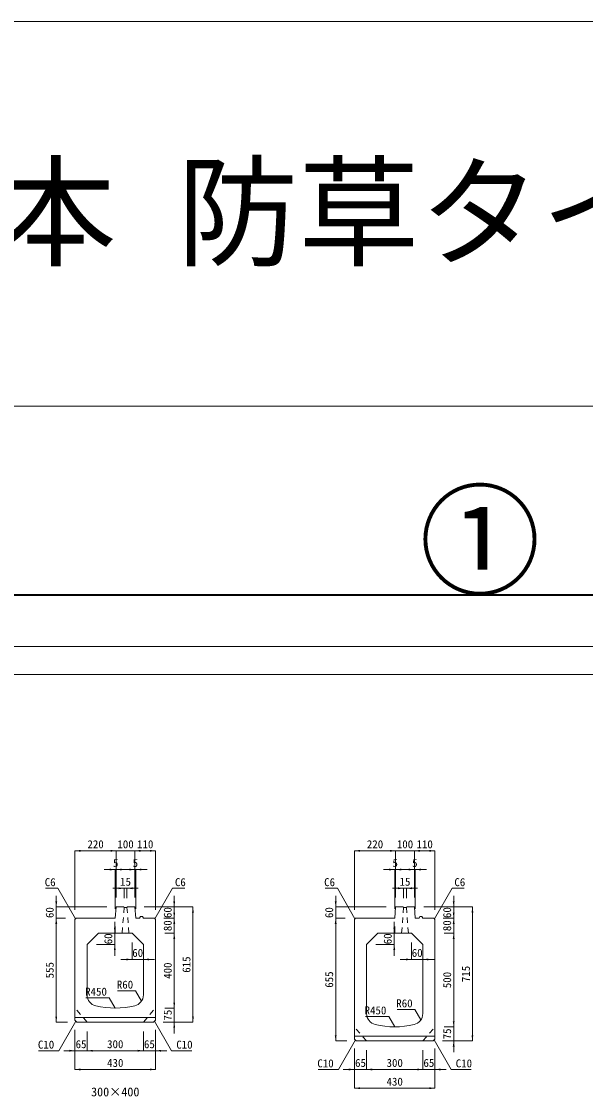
# Model space of a CAD drawing. Units: millimetres at full size, sheet at 1:40. Extents: x -1934 to 44546, y -100881 to -70395.
# Drawn here: x 2058 to 5069, y -76134 to -70395 of the extents above; entities that cross this region are included whole.
import ezdxf
from ezdxf.enums import TextEntityAlignment as Align

# ---------------------------------------------------------------- set-up
doc = ezdxf.new("R2010")
doc.units = ezdxf.units.MM
doc.header["$LTSCALE"] = 40
for name, pattern in [('CHAIN_DOUBLE_DASH', [23.5, 12, -1.5, 3.5, -1.5, 3.5, -1.5]), ('USER1', [1.35, 0.75, -0.6]), ('USER2', [1.35, 0.75, -0.6])]:
    doc.linetypes.add(name, pattern=pattern)
for name, color, linetype, lineweight in [('0_2', 7, 'Continuous', 13), ('図枠', 7, 'Continuous', 5), ('寸法線', 7, 'Continuous', 9), ('引出線', 4, 'Continuous', 9), ('排水孔', 30, 'USER2', 9), ('本体', 2, 'Continuous', 13), ('補助線', 8, 'CHAIN_DOUBLE_DASH', 5)]:
    doc.layers.add(name, color=color, linetype=linetype, lineweight=lineweight)
doc.styles.add('ＭＳ ゴシック', font='')
doc.styles.get('ＭＳ ゴシック').set_extended_font_data('MS Gothic')

# ---------------------------------------------------------------- blocks, each defined once
blk = doc.blocks.new('filled_arrow')
at = {"color": 0, "linetype": 'Continuous', "lineweight": -2}
blk.add_solid([(7.5, 1.25), (0, 0), (7.5, -1.25)], dxfattribs=at)

msp = doc.modelspace()

# ---------------------------------------------------------------- linework, layer by layer
at = {"layer": '0_2', "color": 1}
for p, q in [((-1933.8, -70395.21), (10945.54, -70395.21)), ((-1933.8, -72449.45), (10945.54, -72449.45))]:
    msp.add_line(p, q, dxfattribs=at)
at = {"layer": '図枠', "lineweight": 40}
msp.add_line((-369.13, -73456.16), (9380.87, -73456.16), dxfattribs=at)
at = {"layer": '図枠', "lineweight": 13}
for p, q in [((5.87, -73731.16), (9005.87, -73731.16)), ((5.87, -73881.16), (9005.87, -73881.16))]:
    msp.add_line(p, q, dxfattribs=at)
at = {"layer": '寸法線', "lineweight": 13}
for p, q in [((2343.54, -74822.59), (2563.54, -74822.59)), ((2343.54, -75138.51), (2343.54, -74822.59)), ((2503.54, -74822.59), (2723.54, -74822.59)), ((2563.54, -75072.51), (2563.54, -74822.59)), ((2563.54, -75072.51), (2563.54, -74822.59)), ((2773.54, -74822.59), (2663.54, -74822.59)), ((2663.54, -75072.51), (2663.54, -74822.59)), ((2663.54, -75072.51), (2663.54, -74822.59)), ((2773.54, -75138.51), (2773.54, -74822.59)), ((3835.68, -74822.59), (4055.68, -74822.59)), ((3835.68, -75138.51), (3835.68, -74822.59)), ((3995.68, -74822.59), (4215.68, -74822.59)), ((4055.68, -75072.51), (4055.68, -74822.59)), ((4055.68, -75072.51), (4055.68, -74822.59)), ((4265.68, -74822.59), (4155.68, -74822.59)), ((4155.68, -75072.51), (4155.68, -74822.59)), ((4155.68, -75072.51), (4155.68, -74822.59)), ((4265.68, -75138.51), (4265.68, -74822.59)), ((2498.54, -74922.59), (2623.54, -74922.59)), ((2558.54, -75132.51), (2558.54, -74922.59)), ((2563.54, -75072.51), (2563.54, -74922.59)), ((2603.54, -74922.59), (2728.54, -74922.59)), ((2663.54, -75072.51), (2663.54, -74922.59)), ((2668.54, -75132.51), (2668.54, -74922.59)), ((3990.68, -74922.59), (4115.68, -74922.59)), ((4050.68, -75132.51), (4050.68, -74922.59)), ((4055.68, -75072.51), (4055.68, -74922.59)), ((4095.68, -74922.59), (4220.68, -74922.59)), ((4155.68, -75072.51), (4155.68, -74922.59)), ((4160.68, -75132.51), (4160.68, -74922.59)), ((2243.54, -75242.51), (2243.54, -75062.51)), ((2681.04, -75022.64), (2546.04, -75022.64)), ((2606.04, -75075.51), (2606.04, -75022.64)), ((2621.04, -75075.51), (2621.04, -75022.64)), ((2873.54, -75242.51), (2873.54, -75062.51)), ((3735.68, -75242.51), (3735.68, -75062.51)), ((4173.18, -75022.64), (4038.18, -75022.64)), ((4098.18, -75075.51), (4098.18, -75022.64)), ((4113.18, -75075.51), (4113.18, -75022.64)), ((4365.68, -75242.51), (4365.68, -75062.51)), ((2513.54, -75122.51), (2243.54, -75122.51)), ((2713.54, -75122.51), (2973.54, -75122.51)), ((2713.54, -75122.51), (2873.54, -75122.51)), ((2873.54, -75322.51), (2873.54, -75122.51)), ((2973.54, -75122.51), (2973.54, -75737.51)), ((4005.68, -75122.51), (3735.68, -75122.51)), ((4205.68, -75122.51), (4465.68, -75122.51)), ((4205.68, -75122.51), (4365.68, -75122.51)), ((4365.68, -75322.51), (4365.68, -75122.51)), ((4465.68, -75122.51), (4465.68, -75837.51)), ((2243.54, -75737.51), (2243.54, -75182.51)), ((2293.54, -75182.51), (2243.54, -75182.51)), ((2293.54, -75182.51), (2243.54, -75182.51)), ((2556.26, -75202.51), (2556.26, -75382.51)), ((2817.54, -75182.51), (2873.54, -75182.51)), ((2817.54, -75182.51), (2873.54, -75182.51)), ((3735.68, -75837.51), (3735.68, -75182.51)), ((3785.68, -75182.51), (3735.68, -75182.51)), ((3785.68, -75182.51), (3735.68, -75182.51)), ((4048.4, -75202.51), (4048.4, -75382.51)), ((4309.68, -75182.51), (4365.68, -75182.51)), ((4309.68, -75182.51), (4365.68, -75182.51)), ((2518.54, -75262.51), (2556.26, -75262.51)), ((2823.54, -75262.51), (2873.54, -75262.51)), ((2823.54, -75262.51), (2873.54, -75262.51)), ((2873.54, -75262.51), (2873.54, -75662.51)), ((4010.68, -75262.51), (4048.4, -75262.51)), ((4315.68, -75262.51), (4365.68, -75262.51)), ((4315.68, -75262.51), (4365.68, -75262.51)), ((4365.68, -75262.51), (4365.68, -75762.51)), ((2458.54, -75322.51), (2556.26, -75322.51)), ((2648.54, -75312.51), (2648.54, -75402.51)), ((3950.68, -75322.51), (4048.4, -75322.51)), ((4140.68, -75312.51), (4140.68, -75402.51)), ((2588.54, -75402.51), (2768.54, -75402.51)), ((2708.54, -75372.51), (2708.54, -75402.51)), ((4080.68, -75402.51), (4260.68, -75402.51)), ((4200.68, -75372.51), (4200.68, -75402.51)), ((2873.54, -75602.51), (2873.54, -75797.51)), ((2823.54, -75662.51), (2873.54, -75662.51)), ((2823.54, -75662.51), (2873.54, -75662.51)), ((2303.54, -75737.51), (2243.54, -75737.51)), ((2813.54, -75737.51), (2873.54, -75737.51)), ((2813.54, -75737.51), (2973.54, -75737.51)), ((4365.68, -75702.51), (4365.68, -75897.51)), ((2343.54, -75777.51), (2343.54, -75889.93)), ((2343.54, -75777.51), (2343.54, -75989.93)), ((2408.54, -75787.51), (2408.54, -75889.93)), ((2408.54, -75787.51), (2408.54, -75889.93)), ((2708.54, -75787.51), (2708.54, -75889.93)), ((2708.54, -75787.51), (2708.54, -75889.93)), ((2773.54, -75777.51), (2773.54, -75889.93)), ((2773.54, -75777.51), (2773.54, -75989.93)), ((4315.68, -75762.51), (4365.68, -75762.51)), ((4315.68, -75762.51), (4365.68, -75762.51)), ((3795.68, -75837.51), (3735.68, -75837.51)), ((4305.68, -75837.51), (4365.68, -75837.51)), ((4305.68, -75837.51), (4465.68, -75837.51)), ((2283.54, -75889.93), (2468.54, -75889.93)), ((2408.54, -75889.93), (2708.54, -75889.93)), ((2648.54, -75889.93), (2833.54, -75889.93)), ((3835.68, -75877.51), (3835.68, -75989.93)), ((3835.68, -75877.51), (3835.68, -76089.93)), ((3900.68, -75887.51), (3900.68, -75989.93)), ((3900.68, -75887.51), (3900.68, -75989.93)), ((4200.68, -75887.51), (4200.68, -75989.93)), ((4200.68, -75887.51), (4200.68, -75989.93)), ((4265.68, -75877.51), (4265.68, -75989.93)), ((4265.68, -75877.51), (4265.68, -76089.93)), ((2343.54, -75989.93), (2773.54, -75989.93)), ((3775.68, -75989.93), (3960.68, -75989.93)), ((3900.68, -75989.93), (4200.68, -75989.93)), ((4140.68, -75989.93), (4325.68, -75989.93)), ((3835.68, -76089.93), (4265.68, -76089.93))]:
    msp.add_line(p, q, dxfattribs=at)
at = {"layer": '引出線'}
for points in [[(2346.54, -75185.51), (2252.51, -75022.64), (2187.01, -75022.64)], [(2770.54, -75185.51), (2864.58, -75022.64), (2930.07, -75022.64)], [(3838.68, -75185.51), (3744.65, -75022.64), (3679.15, -75022.64)], [(4262.68, -75185.51), (4356.72, -75022.64), (4422.21, -75022.64)], [(2698.67, -75624.97), (2666.64, -75569.5), (2571.45, -75569.5)], [(2558.54, -75662.51), (2526.52, -75607.05), (2402.09, -75607.05)], [(4190.81, -75724.97), (4158.78, -75669.5), (4063.59, -75669.5)], [(2348.54, -75732.51), (2257.66, -75889.93), (2149.51, -75889.93)], [(2768.54, -75732.51), (2859.43, -75889.93), (2967.58, -75889.93)], [(4050.68, -75762.51), (4018.66, -75707.05), (3894.23, -75707.05)], [(3840.68, -75832.51), (3749.8, -75989.93), (3641.65, -75989.93)], [(4260.68, -75832.51), (4351.57, -75989.93), (4459.72, -75989.93)]]:
    msp.add_lwpolyline(points, dxfattribs=at)
at = {"layer": '排水孔'}
for p, q in [((2595.54, -75261.51), (2606.04, -75125.51)), ((2631.54, -75261.51), (2621.04, -75125.51)), ((4087.68, -75261.51), (4098.18, -75125.51)), ((4123.68, -75261.51), (4113.18, -75125.51))]:
    msp.add_line(p, q, dxfattribs=at)
at = {"layer": '本体'}
for p, q in [((2558.54, -75182.51), (2563.54, -75122.51)), ((2603.54, -75122.51), (2563.54, -75122.51)), ((2603.54, -75122.51), (2606.04, -75125.51)), ((2623.54, -75122.51), (2621.04, -75125.51)), ((2663.54, -75122.51), (2623.54, -75122.51)), ((2668.54, -75182.51), (2663.54, -75122.51)), ((4050.68, -75182.51), (4055.68, -75122.51)), ((4095.68, -75122.51), (4055.68, -75122.51)), ((4095.68, -75122.51), (4098.18, -75125.51)), ((4115.68, -75122.51), (4113.18, -75125.51)), ((4155.68, -75122.51), (4115.68, -75122.51)), ((4160.68, -75182.51), (4155.68, -75122.51)), ((2606.04, -75125.51), (2621.04, -75125.51)), ((2688.54, -75182.51), (2693.54, -75172.51)), ((2693.54, -75172.51), (2703.54, -75172.51)), ((2703.54, -75172.51), (2708.54, -75182.51)), ((4098.18, -75125.51), (4113.18, -75125.51)), ((4180.68, -75182.51), (4185.68, -75172.51)), ((4185.68, -75172.51), (4195.68, -75172.51)), ((4195.68, -75172.51), (4200.68, -75182.51)), ((2343.54, -75188.51), (2349.54, -75182.51)), ((2343.54, -75188.51), (2343.54, -75727.51)), ((2349.54, -75182.51), (2558.54, -75182.51)), ((2668.54, -75182.51), (2688.54, -75182.51)), ((2708.54, -75182.51), (2767.54, -75182.51)), ((2767.54, -75182.51), (2773.54, -75188.51)), ((2773.54, -75188.51), (2773.54, -75727.51)), ((3835.68, -75188.51), (3841.68, -75182.51)), ((3835.68, -75188.51), (3835.68, -75827.51)), ((3841.68, -75182.51), (4050.68, -75182.51)), ((4160.68, -75182.51), (4180.68, -75182.51)), ((4200.68, -75182.51), (4259.68, -75182.51)), ((4259.68, -75182.51), (4265.68, -75188.51)), ((4265.68, -75188.51), (4265.68, -75827.51)), ((2408.54, -75322.51), (2468.54, -75262.51)), ((2468.54, -75262.51), (2648.54, -75262.51)), ((2648.54, -75262.51), (2708.54, -75322.51)), ((3900.68, -75322.51), (3960.68, -75262.51)), ((3960.68, -75262.51), (4140.68, -75262.51)), ((4140.68, -75262.51), (4200.68, -75322.51)), ((2408.54, -75322.51), (2408.54, -75591.99)), ((2708.54, -75322.51), (2708.54, -75591.99)), ((3900.68, -75322.51), (3900.68, -75691.99)), ((4200.68, -75322.51), (4200.68, -75691.99)), ((2343.54, -75727.51), (2353.54, -75737.51)), ((2353.54, -75737.51), (2763.54, -75737.51)), ((2763.54, -75737.51), (2773.54, -75727.51)), ((3835.68, -75827.51), (3845.68, -75837.51)), ((3845.68, -75837.51), (4255.68, -75837.51)), ((4255.68, -75837.51), (4265.68, -75827.51))]:
    msp.add_line(p, q, dxfattribs=at)
at = {"layer": '本体', "linetype": 'USER1', "lineweight": 9}
for p, q in [((2408.54, -75737.51), (2343.54, -75662.51)), ((2708.54, -75737.51), (2773.54, -75662.51)), ((3900.68, -75837.51), (3835.68, -75762.51)), ((4200.68, -75837.51), (4265.68, -75762.51))]:
    msp.add_line(p, q, dxfattribs=at)
at = {"layer": '本体', "lineweight": 9}
for p, q in [((2343.54, -75712.51), (2773.54, -75712.51)), ((3835.68, -75812.51), (4265.68, -75812.51))]:
    msp.add_line(p, q, dxfattribs=at)
at = {"layer": '本体'}
for centre, radius, start, end in [((2468.54, -75591.99), 60, 180, 256.65764), ((2648.54, -75591.99), 60, 283.34236, 0), ((2558.54, -75212.51), 450, 256.65764, 283.34236), ((3960.68, -75691.99), 60, 180, 256.65764), ((4140.68, -75691.99), 60, 283.34236, 0), ((4050.68, -75312.51), 450, 256.65764, 283.34236)]:
    msp.add_arc(centre, radius, start, end, dxfattribs=at)
at = {"layer": '補助線', "linetype": 'Continuous', "lineweight": 13}
for p, q in [((2558.54, -75262.51), (2558.54, -75226.96)), ((4050.68, -75262.51), (4050.68, -75226.96))]:
    msp.add_line(p, q, dxfattribs=at)

# ---------------------------------------------------------------- block references
at = {"layer": '寸法線', "lineweight": 13, "xscale": 4, "yscale": 4}
for p in [(2343.54, -74822.59), (2663.54, -74822.59), (2663.54, -74822.59), (3835.68, -74822.59), (4155.68, -74822.59), (4155.68, -74822.59), (2563.54, -74922.59), (2668.54, -74922.59), (4055.68, -74922.59), (4160.68, -74922.59), (2621.04, -75022.64), (4113.18, -75022.64), (2708.54, -75402.51), (4200.68, -75402.51), (2408.54, -75889.93), (2408.54, -75889.93), (2773.54, -75889.93), (2343.54, -75989.93), (3900.68, -75989.93), (3900.68, -75989.93), (4265.68, -75989.93), (3835.68, -76089.93)]:
    msp.add_blockref('filled_arrow', p, dxfattribs=at)
for p, rotation in [((2563.54, -74822.59), 180), ((2563.54, -74822.59), 180), ((2773.54, -74822.59), 180), ((4055.68, -74822.59), 180), ((4055.68, -74822.59), 180), ((4265.68, -74822.59), 180), ((2558.54, -74922.59), 180), ((2663.54, -74922.59), 180), ((4050.68, -74922.59), 180), ((4155.68, -74922.59), 180), ((2606.04, -75022.64), 180), ((4098.18, -75022.64), 180), ((2243.54, -75122.51), 90), ((2873.54, -75122.51), 90), ((2973.54, -75122.51), 270), ((3735.68, -75122.51), 90), ((4365.68, -75122.51), 90), ((4465.68, -75122.51), 270), ((2873.54, -75182.51), 90), ((4365.68, -75182.51), 90), ((2243.54, -75182.51), 270), ((2243.54, -75182.51), 270), ((2556.26, -75262.51), 90), ((2873.54, -75182.51), 270), ((3735.68, -75182.51), 270), ((3735.68, -75182.51), 270), ((4048.4, -75262.51), 90), ((4365.68, -75182.51), 270), ((2873.54, -75262.51), 270), ((2873.54, -75262.51), 270), ((4365.68, -75262.51), 270), ((4365.68, -75262.51), 270), ((2556.26, -75322.51), 270), ((4048.4, -75322.51), 270), ((2648.54, -75402.51), 180), ((4140.68, -75402.51), 180), ((2873.54, -75662.51), 90), ((2873.54, -75662.51), 90), ((2243.54, -75737.51), 90), ((2873.54, -75737.51), 270), ((2973.54, -75737.51), 90), ((4365.68, -75762.51), 90), ((4365.68, -75762.51), 90), ((3735.68, -75837.51), 90), ((4465.68, -75837.51), 90), ((4365.68, -75837.51), 270), ((2343.54, -75889.93), 180), ((2708.54, -75889.93), 180), ((2708.54, -75889.93), 180), ((2773.54, -75989.93), 180), ((3835.68, -75989.93), 180), ((4200.68, -75989.93), 180), ((4200.68, -75989.93), 180), ((4265.68, -76089.93), 180)]:
    msp.add_blockref('filled_arrow', p, dxfattribs=dict(at, rotation=rotation))
at = {"layer": '引出線'}
for p, xscale, yscale, rotation in [((2346.54, -75185.51), 0.16, 0.16, 120), ((2770.54, -75185.51), 0.16, 0.16, 60), ((3838.68, -75185.51), 0.16, 0.16, 120), ((4262.68, -75185.51), 0.16, 0.16, 60), ((2698.67, -75624.97), 0.133, 0.133, 120), ((2558.54, -75662.51), 0.133, 0.133, 120), ((2348.54, -75732.51), 0.16, 0.16, 240), ((2768.54, -75732.51), 0.16, 0.16, 300), ((4190.81, -75724.97), 0.133, 0.133, 120), ((4050.68, -75762.51), 0.133, 0.133, 120), ((3840.68, -75832.51), 0.16, 0.16, 240), ((4260.68, -75832.51), 0.16, 0.16, 300)]:
    msp.add_blockref('filled_arrow', p, dxfattribs=dict(at, xscale=xscale, yscale=yscale, rotation=rotation))

# ---------------------------------------------------------------- texts
at = {"layer": '0_2', "style": 'ＭＳ ゴシック'}
for s, height, p in [(' 基本 防草タイプ 300型', 474.7, (4505.87, -71413.6)), ('300×400', 47.47, (2558.55, -76109.72))]:
    msp.add_text(s, height=height, dxfattribs=at).set_placement(p, align=Align.MIDDLE_CENTER)
at = {"layer": '寸法線', "style": 'ＭＳ ゴシック'}
for s, p in [('220', (2453.54, -74787.59)), ('100', (2613.54, -74787.59)), ('110', (2718.54, -74787.59)), ('220', (3945.68, -74787.59)), ('100', (4105.68, -74787.59)), ('110', (4210.68, -74787.59)), ('5', (2561.04, -74887.59)), ('5', (2666.04, -74887.59)), ('5', (4053.18, -74887.59)), ('5', (4158.18, -74887.59)), ('15', (2613.54, -74987.64)), ('15', (4105.68, -74987.64)), ('60', (2678.54, -75367.51)), ('60', (4170.68, -75367.51)), ('65', (2376.04, -75854.93)), ('300', (2558.54, -75854.93)), ('65', (2741.04, -75854.93)), ('430', (2558.54, -75954.93)), ('65', (3868.18, -75954.93)), ('300', (4050.68, -75954.93)), ('65', (4233.18, -75954.93)), ('430', (4050.68, -76054.93))]:
    msp.add_text(s, height=42.72, dxfattribs=at).set_placement(p, align=Align.MIDDLE_CENTER)
for s, p in [('60', (2208.54, -75152.51)), ('60', (2838.54, -75152.51)), ('60', (3700.68, -75152.51)), ('60', (4330.68, -75152.51)), ('80', (2838.54, -75222.51)), ('80', (4330.68, -75222.51)), ('60', (2521.26, -75292.51)), ('60', (4013.4, -75292.51)), ('615', (2938.54, -75430.01)), ('555', (2208.54, -75460.01)), ('400', (2838.54, -75462.51)), ('715', (4430.68, -75480.01)), ('655', (3700.68, -75510.01)), ('500', (4330.68, -75512.51)), ('75', (2838.54, -75700.01)), ('75', (4330.68, -75800.01))]:
    msp.add_text(s, height=42.72, rotation=90, dxfattribs=at).set_placement(p, align=Align.MIDDLE_CENTER)
at = {"layer": '引出線', "style": 'ＭＳ ゴシック'}
for s, p in [('C6', (2240.01, -74968.64)), ('C6', (3732.15, -74968.64)), ('R60', (2654.14, -75515.5)), ('R450', (2514.02, -75553.05)), ('R60', (4146.28, -75615.5)), ('R450', (4006.16, -75653.05)), ('C10', (2232.66, -75835.93)), ('C10', (3724.8, -75935.93))]:
    msp.add_text(s, height=42.72, dxfattribs=at).set_placement(p, align=Align.TOP_RIGHT)
for s, p in [('C6', (2877.08, -74968.64)), ('C6', (4369.22, -74968.64)), ('C10', (2884.43, -75835.93)), ('C10', (4376.57, -75935.93))]:
    msp.add_text(s, height=42.72, dxfattribs=at).set_placement(p, align=Align.TOP_LEFT)
at = {"layer": '補助線', "color": 1, "style": 'ＭＳ ゴシック'}
msp.add_text('①', height=474.7, dxfattribs=at).set_placement((4505.87, -73547.19), align=Align.BOTTOM_CENTER)

doc.saveas('drawing.dxf')
